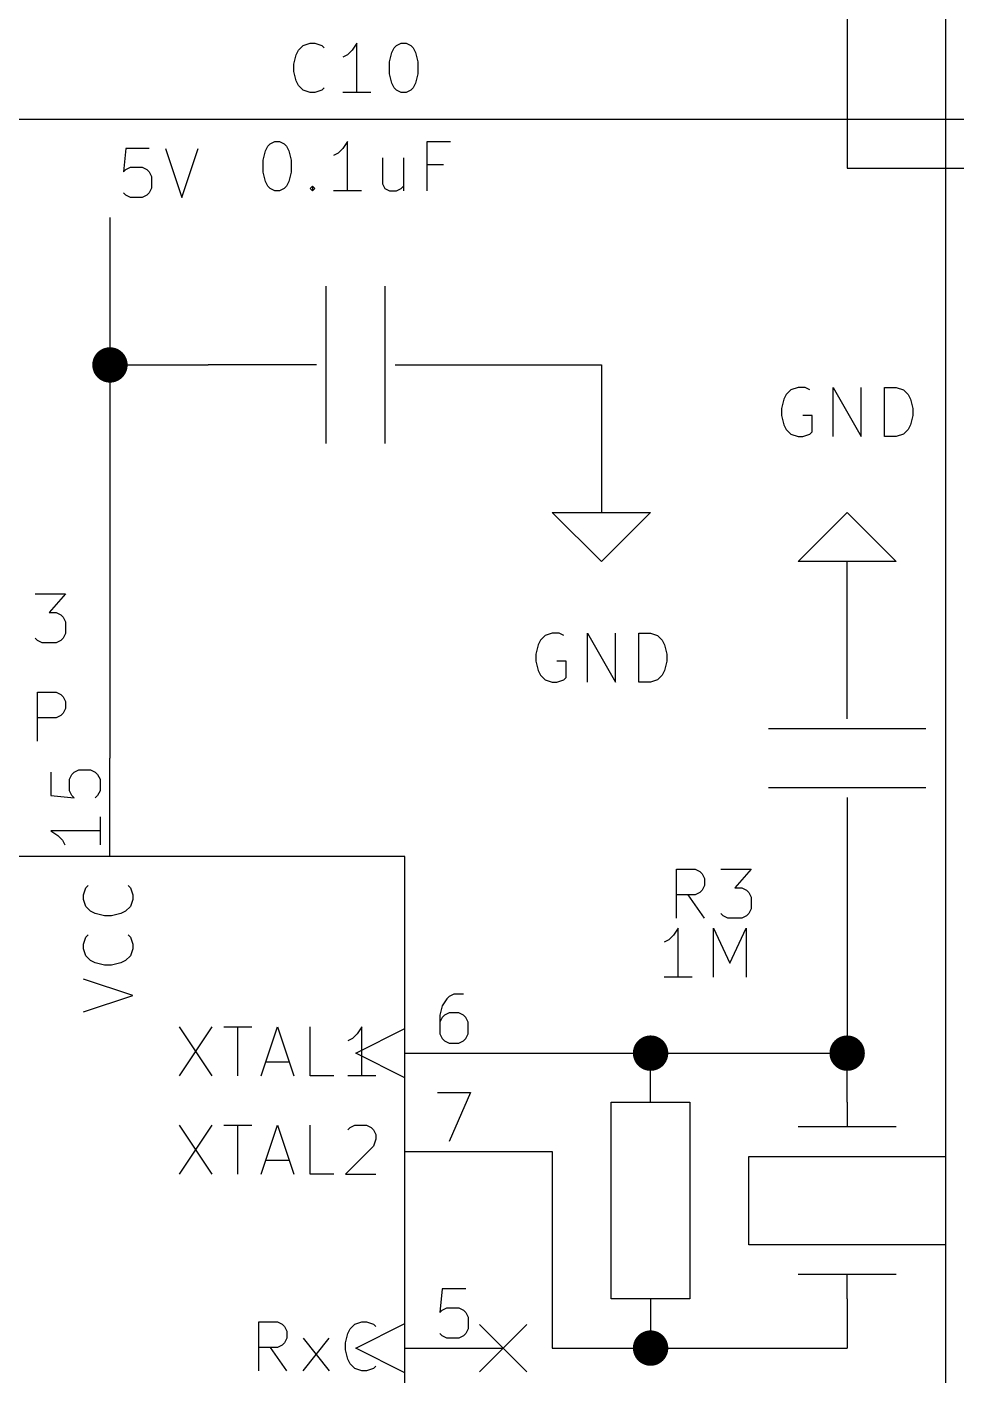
# Model space of a CAD drawing. Header units: millimetres. Extents: x 10 to 287, y -200 to -10.
# Drawn here: x 117.24 to 141.24, y -131.51 to -96.68 of the extents above; entities that cross this region are included whole.
import ezdxf

# ---------------------------------------------------------------- set-up
doc = ezdxf.new("R2010")
doc.units = ezdxf.units.MM
for name, color, linetype in [('BLUE', 174, 'CONTINUOUS'), ('GREENSIXTYFIVE', 129, 'CONTINUOUS'), ('LIGHTGREEN', 92, 'CONTINUOUS'), ('LIGHTRED', 12, 'CONTINUOUS'), ('RED', 14, 'CONTINUOUS'), ('REDSIX', 19, 'CONTINUOUS'), ('WHITE', 250, 'CONTINUOUS')]:
    doc.layers.add(name, color=color, linetype=linetype)

msp = doc.modelspace()

# ---------------------------------------------------------------- linework, layer by layer
at = {"layer": 'BLUE', "linetype": 'CONTINUOUS'}
for p, q in [((140.97, -50.8), (140.97, -189.23)), ((97.79, -99.06), (146.05, -99.06)), ((128.9304, -130.2004), (130.1496, -131.4196)), ((130.1496, -130.2004), (128.9304, -131.4196))]:
    msp.add_line(p, q, dxfattribs=at)
at = {"layer": 'GREENSIXTYFIVE', "linetype": 'CONTINUOUS'}
for p, q in [((124.2483, -97.2806), (124.3693, -97.1596)), ((124.3693, -97.1596), (124.5507, -97.0991)), ((124.5507, -97.0991), (124.6716, -97.0991)), ((124.6716, -97.0991), (124.8531, -97.1596)), ((124.8531, -97.1596), (124.9135, -97.2201)), ((125.7602, -97.0991), (125.6393, -97.2806)), ((125.7602, -98.3691), (125.7602, -97.0991)), ((126.7278, -97.2201), (126.7883, -97.1596)), ((126.7883, -97.1596), (126.9092, -97.0991)), ((126.9092, -97.0991), (127.0302, -97.0991)), ((127.0302, -97.0991), (127.1511, -97.1596)), ((127.1511, -97.1596), (127.2116, -97.2201)), ((124.1274, -97.6434), (124.1878, -97.4015)), ((124.1878, -97.4015), (124.2483, -97.2806)), ((125.5183, -97.4015), (125.3974, -97.462)), ((125.6393, -97.2806), (125.5183, -97.4015)), ((126.6069, -97.5829), (126.6673, -97.341)), ((126.6673, -97.341), (126.7278, -97.2201)), ((127.2116, -97.2201), (127.2721, -97.341)), ((127.2721, -97.341), (127.3326, -97.5829)), ((124.1274, -97.8248), (124.1274, -97.6434)), ((124.1878, -98.0667), (124.1274, -97.8248)), ((126.6069, -97.8853), (126.6069, -97.5829)), ((127.3326, -97.5829), (127.3326, -97.8853)), ((124.2483, -98.1877), (124.1878, -98.0667)), ((124.3693, -98.3087), (124.2483, -98.1877)), ((126.6673, -98.1272), (126.6069, -97.8853)), ((126.7278, -98.2482), (126.6673, -98.1272)), ((127.2721, -98.1272), (127.2116, -98.2482)), ((127.3326, -97.8853), (127.2721, -98.1272)), ((124.5507, -98.3691), (124.3693, -98.3087)), ((124.6716, -98.3691), (124.5507, -98.3691)), ((124.8531, -98.3087), (124.6716, -98.3691)), ((124.9135, -98.2482), (124.8531, -98.3087)), ((126.1231, -98.3691), (125.3974, -98.3691)), ((126.7883, -98.3087), (126.7278, -98.2482)), ((126.9092, -98.3691), (126.7883, -98.3087)), ((127.0302, -98.3691), (126.9092, -98.3691)), ((127.1511, -98.3087), (127.0302, -98.3691)), ((127.2116, -98.2482), (127.1511, -98.3087)), ((123.3412, -100.1229), (123.4016, -99.881)), ((123.4016, -99.881), (123.4621, -99.7601)), ((123.4621, -99.7601), (123.5226, -99.6996)), ((123.5226, -99.6996), (123.6435, -99.6391)), ((123.6435, -99.6391), (123.7645, -99.6391)), ((123.7645, -99.6391), (123.8854, -99.6996)), ((123.8854, -99.6996), (123.9459, -99.7601)), ((123.9459, -99.7601), (124.0064, -99.881)), ((124.0064, -99.881), (124.0669, -100.1229)), ((125.2764, -99.9415), (125.1555, -100.002)), ((125.3974, -99.8206), (125.2764, -99.9415)), ((125.5183, -99.6391), (125.3974, -99.8206)), ((125.5183, -100.9091), (125.5183, -99.6391)), ((127.5744, -100.9091), (127.5744, -99.6391)), ((127.5744, -99.6391), (128.1792, -99.6391)), ((123.3412, -100.4253), (123.3412, -100.1229)), ((124.0669, -100.1229), (124.0669, -100.4253)), ((126.4254, -100.0625), (126.4254, -100.7277)), ((126.9697, -100.0625), (126.9697, -100.9091)), ((127.9978, -100.2439), (127.5744, -100.2439)), ((123.4016, -100.6672), (123.3412, -100.4253)), ((124.0669, -100.4253), (124.0064, -100.6672)), ((123.4621, -100.7882), (123.4016, -100.6672)), ((123.5226, -100.8487), (123.4621, -100.7882)), ((123.6435, -100.9091), (123.5226, -100.8487)), ((123.7645, -100.9091), (123.6435, -100.9091)), ((123.8854, -100.8487), (123.7645, -100.9091)), ((123.9459, -100.7882), (123.8854, -100.8487)), ((124.0064, -100.6672), (123.9459, -100.7882)), ((124.5507, -100.8487), (124.6111, -100.7882)), ((124.6111, -100.9091), (124.5507, -100.8487)), ((124.6111, -100.7882), (124.6716, -100.8487)), ((124.6111, -100.7882), (124.6111, -100.9091)), ((124.6716, -100.8487), (124.6111, -100.9091)), ((125.8812, -100.9091), (125.1555, -100.9091)), ((126.4254, -100.7277), (126.4859, -100.8487)), ((126.4859, -100.8487), (126.6069, -100.9091)), ((126.6069, -100.9091), (126.7883, -100.9091)), ((126.7883, -100.9091), (126.9092, -100.8487)), ((126.9092, -100.8487), (126.9697, -100.7882)), ((136.8575, -106.1706), (136.797, -106.2915)), ((136.8575, -106.1706), (136.797, -106.2915)), ((136.9785, -106.0496), (136.8575, -106.1706)), ((136.9785, -106.0496), (136.8575, -106.1706)), ((137.1599, -105.9891), (136.9785, -106.0496)), ((137.1599, -105.9891), (136.9785, -106.0496)), ((137.3413, -105.9891), (137.1599, -105.9891)), ((137.3413, -105.9891), (137.1599, -105.9891)), ((137.4623, -106.0496), (137.3413, -105.9891)), ((137.4623, -106.0496), (137.3413, -105.9891)), ((138.067, -107.2591), (138.067, -105.9891)), ((138.067, -105.9891), (138.7927, -107.2591)), ((138.067, -107.2591), (138.067, -105.9891)), ((138.067, -105.9891), (138.7927, -107.2591)), ((138.7927, -107.2591), (138.7927, -105.9891)), ((138.7927, -107.2591), (138.7927, -105.9891)), ((139.3975, -107.2591), (139.3975, -105.9891)), ((139.3975, -105.9891), (139.6999, -105.9891)), ((139.3975, -107.2591), (139.3975, -105.9891)), ((139.3975, -105.9891), (139.6999, -105.9891)), ((139.6999, -105.9891), (139.8813, -106.0496)), ((139.6999, -105.9891), (139.8813, -106.0496)), ((139.8813, -106.0496), (140.0023, -106.1706)), ((139.8813, -106.0496), (140.0023, -106.1706)), ((140.0023, -106.1706), (140.0628, -106.2915)), ((140.0023, -106.1706), (140.0628, -106.2915)), ((136.797, -106.2915), (136.7366, -106.5334)), ((136.797, -106.2915), (136.7366, -106.5334)), ((136.7366, -106.5334), (136.7366, -106.7148)), ((136.7366, -106.5334), (136.7366, -106.7148)), ((140.0628, -106.2915), (140.1232, -106.5334)), ((140.0628, -106.2915), (140.1232, -106.5334)), ((140.1232, -106.5334), (140.1232, -106.7148)), ((140.1232, -106.5334), (140.1232, -106.7148)), ((136.7366, -106.7148), (136.797, -106.9567)), ((136.7366, -106.7148), (136.797, -106.9567)), ((137.5227, -106.7148), (137.2808, -106.7148)), ((137.5227, -106.7148), (137.2808, -106.7148)), ((137.5227, -107.1382), (137.5227, -106.7148)), ((137.5227, -107.1382), (137.5227, -106.7148)), ((140.1232, -106.7148), (140.0628, -106.9567)), ((140.1232, -106.7148), (140.0628, -106.9567)), ((136.797, -106.9567), (136.8575, -107.0777)), ((136.797, -106.9567), (136.8575, -107.0777)), ((136.8575, -107.0777), (136.9785, -107.1987)), ((136.8575, -107.0777), (136.9785, -107.1987)), ((136.9785, -107.1987), (137.1599, -107.2591)), ((136.9785, -107.1987), (137.1599, -107.2591)), ((137.1599, -107.2591), (137.2808, -107.2591)), ((137.1599, -107.2591), (137.2808, -107.2591)), ((137.2808, -107.2591), (137.4623, -107.1987)), ((137.2808, -107.2591), (137.4623, -107.1987)), ((137.4623, -107.1987), (137.5227, -107.1382)), ((137.4623, -107.1987), (137.5227, -107.1382)), ((139.6999, -107.2591), (139.3975, -107.2591)), ((139.6999, -107.2591), (139.3975, -107.2591)), ((139.8813, -107.1987), (139.6999, -107.2591)), ((139.8813, -107.1987), (139.6999, -107.2591)), ((140.0023, -107.0777), (139.8813, -107.1987)), ((140.0023, -107.0777), (139.8813, -107.1987)), ((140.0628, -106.9567), (140.0023, -107.0777)), ((140.0628, -106.9567), (140.0023, -107.0777)), ((117.4471, -111.3232), (118.2333, -111.3232)), ((117.4471, -111.3232), (118.2333, -111.3232)), ((118.2333, -111.3232), (117.8099, -111.807)), ((118.2333, -111.3232), (117.8099, -111.807)), ((117.8099, -111.807), (117.9914, -111.807)), ((117.8099, -111.807), (117.9914, -111.807)), ((117.9914, -111.807), (118.1123, -111.8675)), ((117.9914, -111.807), (118.1123, -111.8675)), ((118.1123, -111.8675), (118.1728, -111.928)), ((118.1123, -111.8675), (118.1728, -111.928)), ((118.1728, -111.928), (118.2333, -112.0489)), ((118.1728, -111.928), (118.2333, -112.0489)), ((118.2333, -112.0489), (118.2333, -112.3513)), ((118.2333, -112.0489), (118.2333, -112.3513)), ((117.5076, -112.5328), (117.4471, -112.4723)), ((117.5076, -112.5328), (117.4471, -112.4723)), ((118.1728, -112.4723), (118.1123, -112.5328)), ((118.1728, -112.4723), (118.1123, -112.5328)), ((118.2333, -112.3513), (118.1728, -112.4723)), ((118.2333, -112.3513), (118.1728, -112.4723)), ((130.6286, -112.3997), (130.5076, -112.5207)), ((130.81, -112.3392), (130.6286, -112.3997)), ((130.9914, -112.3392), (130.81, -112.3392)), ((131.1124, -112.3997), (130.9914, -112.3392)), ((131.7171, -113.6092), (131.7171, -112.3392)), ((131.7171, -112.3392), (132.4428, -113.6092)), ((132.4428, -113.6092), (132.4428, -112.3392)), ((133.0476, -113.6092), (133.0476, -112.3392)), ((133.0476, -112.3392), (133.35, -112.3392)), ((133.35, -112.3392), (133.5314, -112.3997)), ((133.5314, -112.3997), (133.6524, -112.5207)), ((117.6285, -112.5932), (117.5076, -112.5328)), ((117.6285, -112.5932), (117.5076, -112.5328)), ((117.9914, -112.5932), (117.6285, -112.5932)), ((117.9914, -112.5932), (117.6285, -112.5932)), ((118.1123, -112.5328), (117.9914, -112.5932)), ((118.1123, -112.5328), (117.9914, -112.5932)), ((130.4471, -112.6416), (130.3867, -112.8835)), ((130.5076, -112.5207), (130.4471, -112.6416)), ((133.6524, -112.5207), (133.7129, -112.6416)), ((133.7129, -112.6416), (133.7733, -112.8835)), ((130.3867, -112.8835), (130.3867, -113.0649)), ((130.3867, -113.0649), (130.4471, -113.3068)), ((131.1728, -113.0649), (130.9309, -113.0649)), ((131.1728, -113.4883), (131.1728, -113.0649)), ((133.7733, -113.0649), (133.7129, -113.3068)), ((133.7733, -112.8835), (133.7733, -113.0649)), ((130.4471, -113.3068), (130.5076, -113.4278)), ((130.5076, -113.4278), (130.6286, -113.5488)), ((131.1124, -113.5488), (131.1728, -113.4883)), ((133.6524, -113.4278), (133.5314, -113.5488)), ((133.7129, -113.3068), (133.6524, -113.4278)), ((117.5075, -115.1332), (117.5075, -113.8632)), ((117.5075, -113.8632), (117.9913, -113.8632)), ((117.5075, -115.1332), (117.5075, -113.8632)), ((117.5075, -113.8632), (117.9913, -113.8632)), ((117.9913, -113.8632), (118.1123, -113.9237)), ((117.9913, -113.8632), (118.1123, -113.9237)), ((130.6286, -113.5488), (130.81, -113.6092)), ((130.81, -113.6092), (130.9309, -113.6092)), ((130.9309, -113.6092), (131.1124, -113.5488)), ((133.35, -113.6092), (133.0476, -113.6092)), ((133.5314, -113.5488), (133.35, -113.6092)), ((118.1123, -113.9237), (118.1728, -113.9842)), ((118.1123, -113.9237), (118.1728, -113.9842)), ((118.1728, -113.9842), (118.2332, -114.1051)), ((118.1728, -113.9842), (118.2332, -114.1051)), ((118.2332, -114.1051), (118.2332, -114.2866)), ((118.2332, -114.1051), (118.2332, -114.2866)), ((117.9913, -114.5285), (117.5075, -114.5285)), ((117.9913, -114.5285), (117.5075, -114.5285)), ((118.1123, -114.468), (117.9913, -114.5285)), ((118.1123, -114.468), (117.9913, -114.5285)), ((118.1728, -114.4075), (118.1123, -114.468)), ((118.1728, -114.4075), (118.1123, -114.468)), ((118.2332, -114.2866), (118.1728, -114.4075)), ((118.2332, -114.2866), (118.1728, -114.4075)), ((134.0175, -119.7051), (134.0175, -118.4351)), ((134.0175, -118.4351), (134.5013, -118.4351)), ((134.0175, -119.7051), (134.0175, -118.4351)), ((134.0175, -118.4351), (134.5013, -118.4351)), ((134.5013, -118.4351), (134.6223, -118.4956)), ((134.5013, -118.4351), (134.6223, -118.4956)), ((134.6223, -118.4956), (134.6828, -118.5561)), ((134.6223, -118.4956), (134.6828, -118.5561)), ((134.6828, -118.5561), (134.7432, -118.677)), ((134.6828, -118.5561), (134.7432, -118.677)), ((134.7432, -118.677), (134.7432, -118.8585)), ((134.7432, -118.677), (134.7432, -118.8585)), ((135.1666, -118.4351), (135.9528, -118.4351)), ((135.1666, -118.4351), (135.9528, -118.4351)), ((135.9528, -118.4351), (135.5294, -118.9189)), ((135.9528, -118.4351), (135.5294, -118.9189)), ((118.6975, -119.1018), (118.758, -118.9203)), ((118.6975, -119.1018), (118.758, -118.9203)), ((118.6975, -119.2227), (118.6975, -119.1018)), ((118.6975, -119.2227), (118.6975, -119.1018)), ((118.758, -118.9203), (118.8185, -118.8599)), ((118.758, -118.9203), (118.8185, -118.8599)), ((119.8466, -118.8599), (119.9071, -118.9203)), ((119.8466, -118.8599), (119.9071, -118.9203)), ((119.9071, -118.9203), (119.9675, -119.1018)), ((119.9071, -118.9203), (119.9675, -119.1018)), ((119.9675, -119.1018), (119.9675, -119.2227)), ((119.9675, -119.1018), (119.9675, -119.2227)), ((134.5013, -119.1004), (134.0175, -119.1004)), ((134.5013, -119.1004), (134.0175, -119.1004)), ((134.7432, -119.7051), (134.3199, -119.1004)), ((134.7432, -119.7051), (134.3199, -119.1004)), ((134.6223, -119.0399), (134.5013, -119.1004)), ((134.6223, -119.0399), (134.5013, -119.1004)), ((134.6828, -118.9794), (134.6223, -119.0399)), ((134.6828, -118.9794), (134.6223, -119.0399)), ((134.7432, -118.8585), (134.6828, -118.9794)), ((134.7432, -118.8585), (134.6828, -118.9794)), ((135.5294, -118.9189), (135.7109, -118.9189)), ((135.5294, -118.9189), (135.7109, -118.9189)), ((135.7109, -118.9189), (135.8318, -118.9794)), ((135.7109, -118.9189), (135.8318, -118.9794)), ((135.8318, -118.9794), (135.8923, -119.0399)), ((135.8318, -118.9794), (135.8923, -119.0399)), ((135.8923, -119.0399), (135.9528, -119.1608)), ((135.8923, -119.0399), (135.9528, -119.1608)), ((118.758, -119.4041), (118.6975, -119.2227)), ((118.758, -119.4041), (118.6975, -119.2227)), ((118.879, -119.5251), (118.758, -119.4041)), ((118.879, -119.5251), (118.758, -119.4041)), ((119.9071, -119.4041), (119.7861, -119.5251)), ((119.9071, -119.4041), (119.7861, -119.5251)), ((119.9675, -119.2227), (119.9071, -119.4041)), ((119.9675, -119.2227), (119.9071, -119.4041)), ((135.9528, -119.1608), (135.9528, -119.4632)), ((135.9528, -119.1608), (135.9528, -119.4632)), ((118.9999, -119.5856), (118.879, -119.5251)), ((118.9999, -119.5856), (118.879, -119.5251)), ((119.2418, -119.646), (118.9999, -119.5856)), ((119.2418, -119.646), (118.9999, -119.5856)), ((119.4232, -119.646), (119.2418, -119.646)), ((119.4232, -119.646), (119.2418, -119.646)), ((119.6651, -119.5856), (119.4232, -119.646)), ((119.6651, -119.5856), (119.4232, -119.646)), ((119.7861, -119.5251), (119.6651, -119.5856)), ((119.7861, -119.5251), (119.6651, -119.5856)), ((135.2271, -119.6447), (135.1666, -119.5842)), ((135.2271, -119.6447), (135.1666, -119.5842)), ((135.348, -119.7051), (135.2271, -119.6447)), ((135.348, -119.7051), (135.2271, -119.6447)), ((135.7109, -119.7051), (135.348, -119.7051)), ((135.7109, -119.7051), (135.348, -119.7051)), ((135.8318, -119.6447), (135.7109, -119.7051)), ((135.8318, -119.6447), (135.7109, -119.7051)), ((135.8923, -119.5842), (135.8318, -119.6447)), ((135.8923, -119.5842), (135.8318, -119.6447)), ((135.9528, -119.4632), (135.8923, -119.5842)), ((135.9528, -119.4632), (135.8923, -119.5842)), ((118.758, -120.1903), (118.8185, -120.1299)), ((118.758, -120.1903), (118.8185, -120.1299)), ((119.8466, -120.1299), (119.9071, -120.1903)), ((119.8466, -120.1299), (119.9071, -120.1903)), ((133.945, -120.1406), (133.824, -120.2615)), ((133.945, -120.1406), (133.824, -120.2615)), ((134.0659, -119.9591), (133.945, -120.1406)), ((134.0659, -119.9591), (133.945, -120.1406)), ((134.0659, -121.2291), (134.0659, -119.9591)), ((134.0659, -121.2291), (134.0659, -119.9591)), ((134.973, -121.2291), (134.973, -119.9591)), ((134.973, -119.9591), (135.3964, -120.8663)), ((134.973, -121.2291), (134.973, -119.9591)), ((134.973, -119.9591), (135.3964, -120.8663)), ((135.3964, -120.8663), (135.8197, -119.9591)), ((135.3964, -120.8663), (135.8197, -119.9591)), ((135.8197, -119.9591), (135.8197, -121.2291)), ((135.8197, -119.9591), (135.8197, -121.2291)), ((118.6975, -120.3718), (118.758, -120.1903)), ((118.6975, -120.3718), (118.758, -120.1903)), ((118.6975, -120.4927), (118.6975, -120.3718)), ((118.6975, -120.4927), (118.6975, -120.3718)), ((118.758, -120.6741), (118.6975, -120.4927)), ((118.758, -120.6741), (118.6975, -120.4927)), ((119.9071, -120.1903), (119.9675, -120.3718)), ((119.9071, -120.1903), (119.9675, -120.3718)), ((119.9675, -120.4927), (119.9071, -120.6741)), ((119.9675, -120.4927), (119.9071, -120.6741)), ((119.9675, -120.3718), (119.9675, -120.4927)), ((119.9675, -120.3718), (119.9675, -120.4927)), ((133.824, -120.2615), (133.7031, -120.322)), ((133.824, -120.2615), (133.7031, -120.322)), ((118.879, -120.7951), (118.758, -120.6741)), ((118.879, -120.7951), (118.758, -120.6741)), ((118.9999, -120.8556), (118.879, -120.7951)), ((118.9999, -120.8556), (118.879, -120.7951)), ((119.7861, -120.7951), (119.6651, -120.8556)), ((119.7861, -120.7951), (119.6651, -120.8556)), ((119.9071, -120.6741), (119.7861, -120.7951)), ((119.9071, -120.6741), (119.7861, -120.7951)), ((119.2418, -120.916), (118.9999, -120.8556)), ((119.2418, -120.916), (118.9999, -120.8556)), ((119.4232, -120.916), (119.2418, -120.916)), ((119.4232, -120.916), (119.2418, -120.916)), ((119.6651, -120.8556), (119.4232, -120.916)), ((119.6651, -120.8556), (119.4232, -120.916)), ((119.9675, -121.7023), (118.6975, -121.2789)), ((119.9675, -121.7023), (118.6975, -121.2789)), ((134.4288, -121.2291), (133.7031, -121.2291)), ((134.4288, -121.2291), (133.7031, -121.2291)), ((118.6975, -122.1256), (119.9675, -121.7023)), ((118.6975, -122.1256), (119.9675, -121.7023)), ((121.1701, -122.5075), (122.0167, -123.7775)), ((122.0167, -122.5075), (121.1701, -123.7775)), ((121.1701, -122.5075), (122.0167, -123.7775)), ((122.0167, -122.5075), (121.1701, -123.7775)), ((122.3191, -122.5075), (123.0448, -122.5075)), ((122.3191, -122.5075), (123.0448, -122.5075)), ((122.682, -123.7775), (122.682, -122.5075)), ((122.682, -123.7775), (122.682, -122.5075)), ((123.2867, -123.7775), (123.71, -122.5075)), ((123.2867, -123.7775), (123.71, -122.5075)), ((123.71, -122.5075), (124.1334, -123.7775)), ((123.71, -122.5075), (124.1334, -123.7775)), ((124.5567, -123.7775), (124.5567, -122.5075)), ((124.5567, -123.7775), (124.5567, -122.5075)), ((125.8872, -122.5075), (125.7663, -122.689)), ((125.8872, -122.5075), (125.7663, -122.689)), ((125.8872, -123.7775), (125.8872, -122.5075)), ((125.8872, -123.7775), (125.8872, -122.5075)), ((125.6453, -122.8099), (125.5244, -122.8704)), ((125.6453, -122.8099), (125.5244, -122.8704)), ((125.7663, -122.689), (125.6453, -122.8099)), ((125.7663, -122.689), (125.6453, -122.8099)), ((123.4077, -123.4147), (124.0124, -123.4147)), ((123.4077, -123.4147), (124.0124, -123.4147)), ((125.1615, -123.7775), (124.5567, -123.7775)), ((125.1615, -123.7775), (124.5567, -123.7775)), ((126.2501, -123.7775), (125.5244, -123.7775)), ((126.2501, -123.7775), (125.5244, -123.7775)), ((121.1701, -125.0475), (122.0167, -126.3175)), ((122.0167, -125.0475), (121.1701, -126.3175)), ((121.1701, -125.0475), (122.0167, -126.3175)), ((122.0167, -125.0475), (121.1701, -126.3175)), ((122.3191, -125.0475), (123.0448, -125.0475)), ((122.3191, -125.0475), (123.0448, -125.0475)), ((122.682, -126.3175), (122.682, -125.0475)), ((122.682, -126.3175), (122.682, -125.0475)), ((123.2867, -126.3175), (123.71, -125.0475)), ((123.2867, -126.3175), (123.71, -125.0475)), ((123.71, -125.0475), (124.1334, -126.3175)), ((123.71, -125.0475), (124.1334, -126.3175)), ((124.5567, -126.3175), (124.5567, -125.0475)), ((124.5567, -126.3175), (124.5567, -125.0475)), ((125.5244, -125.1685), (125.5848, -125.108)), ((125.5244, -125.1685), (125.5848, -125.108)), ((125.5848, -125.108), (125.7058, -125.0475)), ((125.5848, -125.108), (125.7058, -125.0475)), ((125.7058, -125.0475), (126.0082, -125.0475)), ((125.7058, -125.0475), (126.0082, -125.0475)), ((126.0082, -125.0475), (126.1291, -125.108)), ((126.0082, -125.0475), (126.1291, -125.108)), ((126.1291, -125.108), (126.1896, -125.1685)), ((126.1291, -125.108), (126.1896, -125.1685)), ((126.1896, -125.1685), (126.2501, -125.2894)), ((126.1896, -125.1685), (126.2501, -125.2894)), ((126.2501, -125.2894), (126.2501, -125.4104)), ((126.2501, -125.2894), (126.2501, -125.4104)), ((126.1896, -125.5918), (125.4639, -126.3175)), ((126.1896, -125.5918), (125.4639, -126.3175)), ((126.2501, -125.4104), (126.1896, -125.5918)), ((126.2501, -125.4104), (126.1896, -125.5918)), ((123.4077, -125.9547), (124.0124, -125.9547)), ((123.4077, -125.9547), (124.0124, -125.9547)), ((125.1615, -126.3175), (124.5567, -126.3175)), ((125.1615, -126.3175), (124.5567, -126.3175)), ((125.4639, -126.3175), (126.2501, -126.3175)), ((125.4639, -126.3175), (126.2501, -126.3175)), ((123.2262, -131.3975), (123.2262, -130.1275)), ((123.2262, -130.1275), (123.71, -130.1275)), ((123.2262, -131.3975), (123.2262, -130.1275)), ((123.2262, -130.1275), (123.71, -130.1275)), ((123.71, -130.1275), (123.831, -130.188)), ((123.71, -130.1275), (123.831, -130.188)), ((123.831, -130.188), (123.8915, -130.2485)), ((123.831, -130.188), (123.8915, -130.2485)), ((123.8915, -130.2485), (123.9519, -130.3694)), ((123.8915, -130.2485), (123.9519, -130.3694)), ((125.5848, -130.309), (125.7058, -130.188)), ((125.5848, -130.309), (125.7058, -130.188)), ((125.7058, -130.188), (125.8872, -130.1275)), ((125.7058, -130.188), (125.8872, -130.1275)), ((125.8872, -130.1275), (126.0081, -130.1275)), ((125.8872, -130.1275), (126.0081, -130.1275)), ((126.0081, -130.1275), (126.1896, -130.188)), ((126.0081, -130.1275), (126.1896, -130.188)), ((126.1896, -130.188), (126.25, -130.2485)), ((126.1896, -130.188), (126.25, -130.2485)), ((123.9519, -130.5509), (123.8915, -130.6718)), ((123.9519, -130.5509), (123.8915, -130.6718)), ((123.9519, -130.3694), (123.9519, -130.5509)), ((123.9519, -130.3694), (123.9519, -130.5509)), ((124.3753, -131.3975), (125.0405, -130.5509)), ((124.3753, -130.5509), (125.0405, -131.3975)), ((124.3753, -131.3975), (125.0405, -130.5509)), ((124.3753, -130.5509), (125.0405, -131.3975)), ((125.4639, -130.6718), (125.5243, -130.4299)), ((125.4639, -130.6718), (125.5243, -130.4299)), ((125.5243, -130.4299), (125.5848, -130.309)), ((125.5243, -130.4299), (125.5848, -130.309)), ((123.71, -130.7928), (123.2262, -130.7928)), ((123.71, -130.7928), (123.2262, -130.7928)), ((123.9519, -131.3975), (123.5286, -130.7928)), ((123.9519, -131.3975), (123.5286, -130.7928)), ((123.831, -130.7323), (123.71, -130.7928)), ((123.831, -130.7323), (123.71, -130.7928)), ((123.8915, -130.6718), (123.831, -130.7323)), ((123.8915, -130.6718), (123.831, -130.7323)), ((125.4639, -130.8532), (125.4639, -130.6718)), ((125.4639, -130.8532), (125.4639, -130.6718)), ((125.5243, -131.0951), (125.4639, -130.8532)), ((125.5243, -131.0951), (125.4639, -130.8532)), ((125.5848, -131.2161), (125.5243, -131.0951)), ((125.5848, -131.2161), (125.5243, -131.0951)), ((125.7058, -131.3371), (125.5848, -131.2161)), ((125.7058, -131.3371), (125.5848, -131.2161)), ((126.25, -131.2766), (126.1896, -131.3371)), ((126.25, -131.2766), (126.1896, -131.3371)), ((125.8872, -131.3975), (125.7058, -131.3371)), ((125.8872, -131.3975), (125.7058, -131.3371)), ((126.0081, -131.3975), (125.8872, -131.3975)), ((126.0081, -131.3975), (125.8872, -131.3975)), ((126.1896, -131.3371), (126.0081, -131.3975)), ((126.1896, -131.3371), (126.0081, -131.3975))]:
    msp.add_line(p, q, dxfattribs=at)
at = {"layer": 'LIGHTGREEN', "linetype": 'CONTINUOUS'}
for p, q in [((138.43, -95.25), (138.43, -100.33)), ((138.43, -100.33), (152.4, -100.33)), ((119.38, -101.6), (119.38, -105.41)), ((119.38, -105.41), (121.92, -105.41)), ((119.38, -105.41), (119.38, -115.57)), ((129.54, -105.41), (132.08, -105.41)), ((132.08, -105.41), (132.08, -107.95)), ((138.43, -119.38), (138.43, -123.19)), ((129.54, -123.19), (133.35, -123.19)), ((133.35, -123.19), (138.43, -123.19)), ((129.54, -125.73), (130.81, -125.73)), ((130.81, -125.73), (130.81, -130.81)), ((130.81, -130.81), (133.35, -130.81)), ((133.35, -130.81), (138.43, -130.81))]:
    msp.add_line(p, q, dxfattribs=at)
at = {"layer": 'LIGHTGREEN', "const_width": 0.4572}
for points in [[(119.1514, -105.41, 1), (119.6086, -105.41, 1)], [(133.1214, -123.19, 1), (133.5786, -123.19, 1)], [(138.2014, -123.19, 1), (138.6586, -123.19, 1)], [(133.1214, -130.81, 1), (133.5786, -130.81, 1)]]:
    msp.add_lwpolyline(points, format="xyb", close=True, dxfattribs=at)
at = {"layer": 'LIGHTRED', "linetype": 'CONTINUOUS'}
for p, q in [((117.8529, -115.9328), (117.8529, -116.5376)), ((117.8529, -115.9328), (117.8529, -116.5376)), ((118.3972, -115.9933), (118.4577, -115.9328)), ((118.3972, -115.9933), (118.4577, -115.9328)), ((118.4577, -115.9328), (118.5786, -115.8723)), ((118.4577, -115.9328), (118.5786, -115.8723)), ((118.5786, -115.8723), (118.881, -115.8723)), ((118.5786, -115.8723), (118.881, -115.8723)), ((118.881, -115.8723), (119.002, -115.9328)), ((118.881, -115.8723), (119.002, -115.9328)), ((119.002, -115.9328), (119.0625, -115.9933)), ((119.002, -115.9328), (119.0625, -115.9933)), ((118.3367, -116.1142), (118.3972, -115.9933)), ((118.3367, -116.1142), (118.3972, -115.9933)), ((118.3367, -116.4166), (118.3367, -116.1142)), ((118.3367, -116.4166), (118.3367, -116.1142)), ((119.0625, -115.9933), (119.1229, -116.1142)), ((119.0625, -115.9933), (119.1229, -116.1142)), ((119.1229, -116.1142), (119.1229, -116.4166)), ((119.1229, -116.1142), (119.1229, -116.4166)), ((117.8529, -116.5376), (118.4577, -116.598)), ((117.8529, -116.5376), (118.4577, -116.598)), ((118.3972, -116.5376), (118.3367, -116.4166)), ((118.3972, -116.5376), (118.3367, -116.4166)), ((118.4577, -116.598), (118.3972, -116.5376)), ((118.4577, -116.598), (118.3972, -116.5376)), ((119.0625, -116.5376), (119.002, -116.598)), ((119.0625, -116.5376), (119.002, -116.598)), ((119.1229, -116.4166), (119.0625, -116.5376)), ((119.1229, -116.4166), (119.0625, -116.5376)), ((119.1229, -117.0818), (119.1229, -117.8075)), ((119.1229, -117.0818), (119.1229, -117.8075)), ((119.1229, -117.4447), (117.8529, -117.4447)), ((117.8529, -117.4447), (118.0344, -117.5656)), ((119.1229, -117.4447), (117.8529, -117.4447)), ((117.8529, -117.4447), (118.0344, -117.5656)), ((118.0344, -117.5656), (118.1553, -117.6866)), ((118.0344, -117.5656), (118.1553, -117.6866)), ((118.1553, -117.6866), (118.2158, -117.8075)), ((118.1553, -117.6866), (118.2158, -117.8075)), ((128.0886, -121.7839), (127.9676, -121.9653)), ((128.0886, -121.7839), (127.9676, -121.9653)), ((128.1491, -121.7234), (128.0886, -121.7839)), ((128.1491, -121.7234), (128.0886, -121.7839)), ((128.27, -121.6629), (128.1491, -121.7234)), ((128.27, -121.6629), (128.1491, -121.7234)), ((128.5119, -121.6629), (128.27, -121.6629)), ((128.5119, -121.6629), (128.27, -121.6629)), ((127.9676, -121.9653), (127.9072, -122.2072)), ((127.9676, -121.9653), (127.9072, -122.2072)), ((127.9072, -122.2072), (127.9072, -122.691)), ((127.9072, -122.2072), (127.9072, -122.691)), ((128.0281, -122.2072), (127.9676, -122.2677)), ((128.0281, -122.2072), (127.9676, -122.2677)), ((128.1491, -122.1467), (128.0281, -122.2072)), ((128.1491, -122.1467), (128.0281, -122.2072)), ((128.391, -122.1467), (128.1491, -122.1467)), ((128.391, -122.1467), (128.1491, -122.1467)), ((128.5119, -122.2072), (128.391, -122.1467)), ((128.5119, -122.2072), (128.391, -122.1467)), ((128.5724, -122.2677), (128.5119, -122.2072)), ((128.5724, -122.2677), (128.5119, -122.2072)), ((127.9676, -122.2677), (127.9072, -122.3886)), ((127.9676, -122.2677), (127.9072, -122.3886)), ((128.6329, -122.3886), (128.5724, -122.2677)), ((128.6329, -122.3886), (128.5724, -122.2677)), ((128.6329, -122.691), (128.6329, -122.3886)), ((128.6329, -122.691), (128.6329, -122.3886)), ((127.9072, -122.691), (127.9676, -122.812)), ((127.9072, -122.691), (127.9676, -122.812)), ((127.9676, -122.812), (128.0281, -122.8725)), ((127.9676, -122.812), (128.0281, -122.8725)), ((128.0281, -122.8725), (128.1491, -122.9329)), ((128.0281, -122.8725), (128.1491, -122.9329)), ((128.1491, -122.9329), (128.391, -122.9329)), ((128.1491, -122.9329), (128.391, -122.9329)), ((128.391, -122.9329), (128.5119, -122.8725)), ((128.391, -122.9329), (128.5119, -122.8725)), ((128.5119, -122.8725), (128.5724, -122.812)), ((128.5119, -122.8725), (128.5724, -122.812)), ((128.5724, -122.812), (128.6329, -122.691)), ((128.5724, -122.812), (128.6329, -122.691)), ((127.8467, -124.2029), (128.6933, -124.2029)), ((127.8467, -124.2029), (128.6933, -124.2029)), ((128.6933, -124.2029), (128.1491, -125.4729)), ((128.6933, -124.2029), (128.1491, -125.4729)), ((127.9676, -129.2829), (127.9072, -129.8877)), ((127.9676, -129.2829), (127.9072, -129.8877)), ((128.5724, -129.2829), (127.9676, -129.2829)), ((128.5724, -129.2829), (127.9676, -129.2829)), ((127.9072, -129.8877), (127.9676, -129.8272)), ((127.9072, -129.8877), (127.9676, -129.8272)), ((127.9676, -129.8272), (128.0886, -129.7667)), ((127.9676, -129.8272), (128.0886, -129.7667)), ((128.0886, -129.7667), (128.391, -129.7667)), ((128.0886, -129.7667), (128.391, -129.7667)), ((128.391, -129.7667), (128.5119, -129.8272)), ((128.391, -129.7667), (128.5119, -129.8272)), ((128.5119, -129.8272), (128.5724, -129.8877)), ((128.5119, -129.8272), (128.5724, -129.8877)), ((128.5724, -129.8877), (128.6329, -130.0086)), ((128.5724, -129.8877), (128.6329, -130.0086)), ((128.6329, -130.0086), (128.6329, -130.311)), ((128.6329, -130.0086), (128.6329, -130.311)), ((127.9676, -130.4925), (127.9072, -130.432)), ((127.9676, -130.4925), (127.9072, -130.432)), ((128.0886, -130.5529), (127.9676, -130.4925)), ((128.0886, -130.5529), (127.9676, -130.4925)), ((128.391, -130.5529), (128.0886, -130.5529)), ((128.391, -130.5529), (128.0886, -130.5529)), ((128.5119, -130.4925), (128.391, -130.5529)), ((128.5119, -130.4925), (128.391, -130.5529)), ((128.5724, -130.432), (128.5119, -130.4925)), ((128.5724, -130.432), (128.5119, -130.4925)), ((128.6329, -130.311), (128.5724, -130.432)), ((128.6329, -130.311), (128.5724, -130.432))]:
    msp.add_line(p, q, dxfattribs=at)
at = {"layer": 'RED', "linetype": 'CONTINUOUS'}
for p, q in [((124.968, -107.442), (124.968, -103.378)), ((126.492, -107.442), (126.492, -103.378)), ((124.714, -105.41), (121.92, -105.41)), ((126.746, -105.41), (129.54, -105.41)), ((132.08, -107.95), (132.08, -109.22)), ((132.08, -110.49), (130.81, -109.22)), ((130.81, -109.22), (132.08, -109.22)), ((132.08, -109.22), (133.35, -109.22)), ((133.35, -109.22), (132.08, -110.49)), ((137.16, -110.49), (138.43, -109.22)), ((138.43, -109.22), (139.7, -110.49)), ((138.43, -110.49), (137.16, -110.49)), ((138.43, -111.76), (138.43, -110.49)), ((139.7, -110.49), (138.43, -110.49)), ((138.43, -114.554), (138.43, -111.76)), ((138.43, -114.554), (138.43, -111.76)), ((140.462, -114.808), (136.398, -114.808)), ((119.38, -118.11), (119.38, -115.57)), ((119.38, -118.11), (119.38, -115.57)), ((140.462, -116.332), (136.398, -116.332)), ((138.43, -116.586), (138.43, -119.38)), ((138.43, -116.586), (138.43, -119.38)), ((127, -118.11), (111.76, -118.11)), ((127, -184.15), (127, -118.11)), ((125.73, -123.19), (127, -122.555)), ((125.73, -123.19), (127, -122.555)), ((127, -123.825), (125.73, -123.19)), ((127, -123.825), (125.73, -123.19)), ((127, -123.19), (129.54, -123.19)), ((127, -123.19), (129.54, -123.19)), ((133.35, -124.46), (133.35, -123.19)), ((133.35, -124.46), (133.35, -123.19)), ((138.43, -124.46), (138.43, -123.19)), ((138.43, -124.46), (138.43, -123.19)), ((132.334, -129.54), (132.334, -124.46)), ((132.334, -124.46), (134.366, -124.46)), ((134.366, -124.46), (134.366, -129.54)), ((138.43, -124.46), (138.43, -125.095)), ((139.7, -125.095), (137.16, -125.095)), ((127, -125.73), (129.54, -125.73)), ((127, -125.73), (129.54, -125.73)), ((135.89, -128.143), (135.89, -125.857)), ((135.89, -125.857), (140.97, -125.857)), ((140.97, -125.857), (140.97, -128.143)), ((140.97, -128.143), (135.89, -128.143)), ((139.7, -128.905), (137.16, -128.905)), ((138.43, -129.54), (138.43, -128.905)), ((134.366, -129.54), (132.334, -129.54)), ((133.35, -129.54), (133.35, -130.81)), ((133.35, -129.54), (133.35, -130.81)), ((138.43, -129.54), (138.43, -130.81)), ((138.43, -129.54), (138.43, -130.81)), ((125.73, -130.81), (127, -130.175)), ((125.73, -130.81), (127, -130.175)), ((127, -131.445), (125.73, -130.81)), ((127, -131.445), (125.73, -130.81)), ((127, -130.81), (129.54, -130.81)), ((127, -130.81), (129.54, -130.81))]:
    msp.add_line(p, q, dxfattribs=at)
at = {"layer": 'REDSIX', "linetype": 'CONTINUOUS'}
for p, q in [((119.7867, -99.8169), (119.7263, -100.4217)), ((120.3915, -99.8169), (119.7867, -99.8169)), ((120.8148, -99.8169), (121.2381, -101.0869)), ((121.2381, -101.0869), (121.6615, -99.8169)), ((119.7867, -100.3612), (119.9077, -100.3007)), ((119.9077, -100.3007), (120.2101, -100.3007)), ((120.2101, -100.3007), (120.331, -100.3612)), ((119.7263, -100.4217), (119.7867, -100.3612)), ((120.331, -100.3612), (120.3915, -100.4217)), ((120.3915, -100.4217), (120.452, -100.5426)), ((120.452, -100.5426), (120.452, -100.845)), ((119.7867, -101.0265), (119.7263, -100.966)), ((120.3915, -100.966), (120.331, -101.0265)), ((120.452, -100.845), (120.3915, -100.966)), ((119.9077, -101.0869), (119.7867, -101.0265)), ((120.2101, -101.0869), (119.9077, -101.0869)), ((120.331, -101.0265), (120.2101, -101.0869))]:
    msp.add_line(p, q, dxfattribs=at)
at = {"layer": 'WHITE', "linetype": 'CONTINUOUS'}
for p, q in [((127, -118.11), (111.76, -118.11)), ((127, -184.15), (127, -118.11))]:
    msp.add_line(p, q, dxfattribs=at)

doc.saveas('drawing.dxf')
